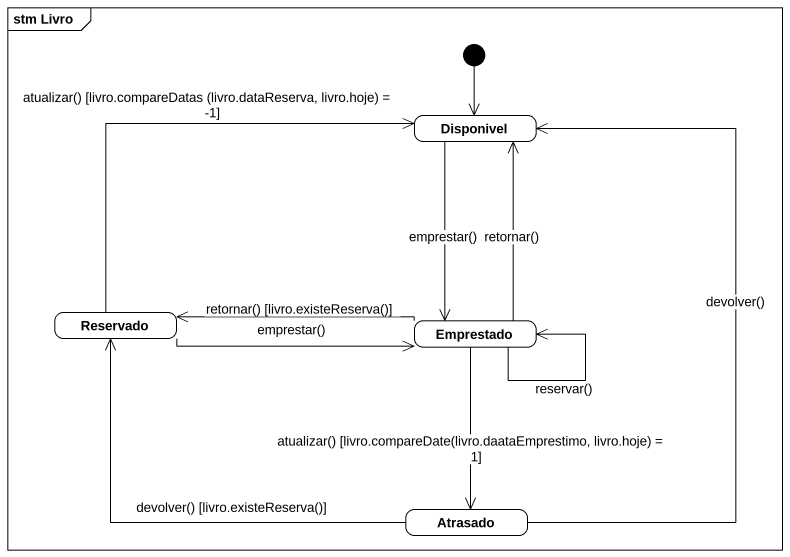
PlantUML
@startuml
mainframe stm Livro
hide empty description
state Disponivel
state Reservado
state Emprestado
state Atrasado
[*] --> Disponivel
Disponivel --> Emprestado : emprestar()
Reservado -right-> Disponivel : atualizar() [livro.compareDatas (livro.dataReserva, livro.hoje) = -1]
Reservado -right-> Emprestado : emprestar()
Emprestado -up-> Disponivel : retornar()
Emprestado -left-> Reservado : retornar() [livro.existeReserva()]
Emprestado --> Emprestado : reservar()
Emprestado --> Atrasado : atualizar() [livro.compareDate(livro.daataEmprestimo, livro.hoje) = 1]
Atrasado -up-> Disponivel : devolver()
Atrasado -left-> Reservado : devolver() [livro.existeReserva()]
@enduml
